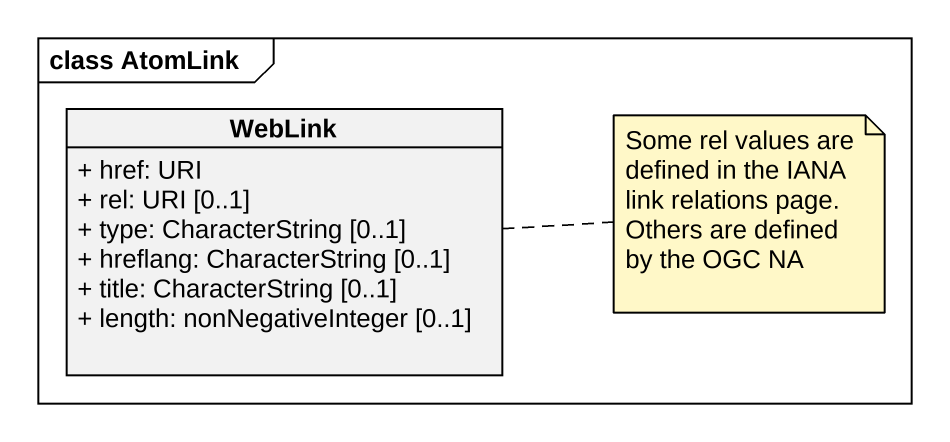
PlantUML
@startuml
mainframe class AtomLink
hide circle
hide empty members
skinparam classAttributeIconSize 0
class WebLink {
  + href: URI
  + rel: URI [0..1]
  + type: CharacterString [0..1]
  + hreflang: CharacterString [0..1]
  + title: CharacterString [0..1]
  + length: nonNegativeInteger [0..1]
}
note right of WebLink : Some rel values are defined in the IANA link relations page. Others are defined by the OGC NA
@enduml
